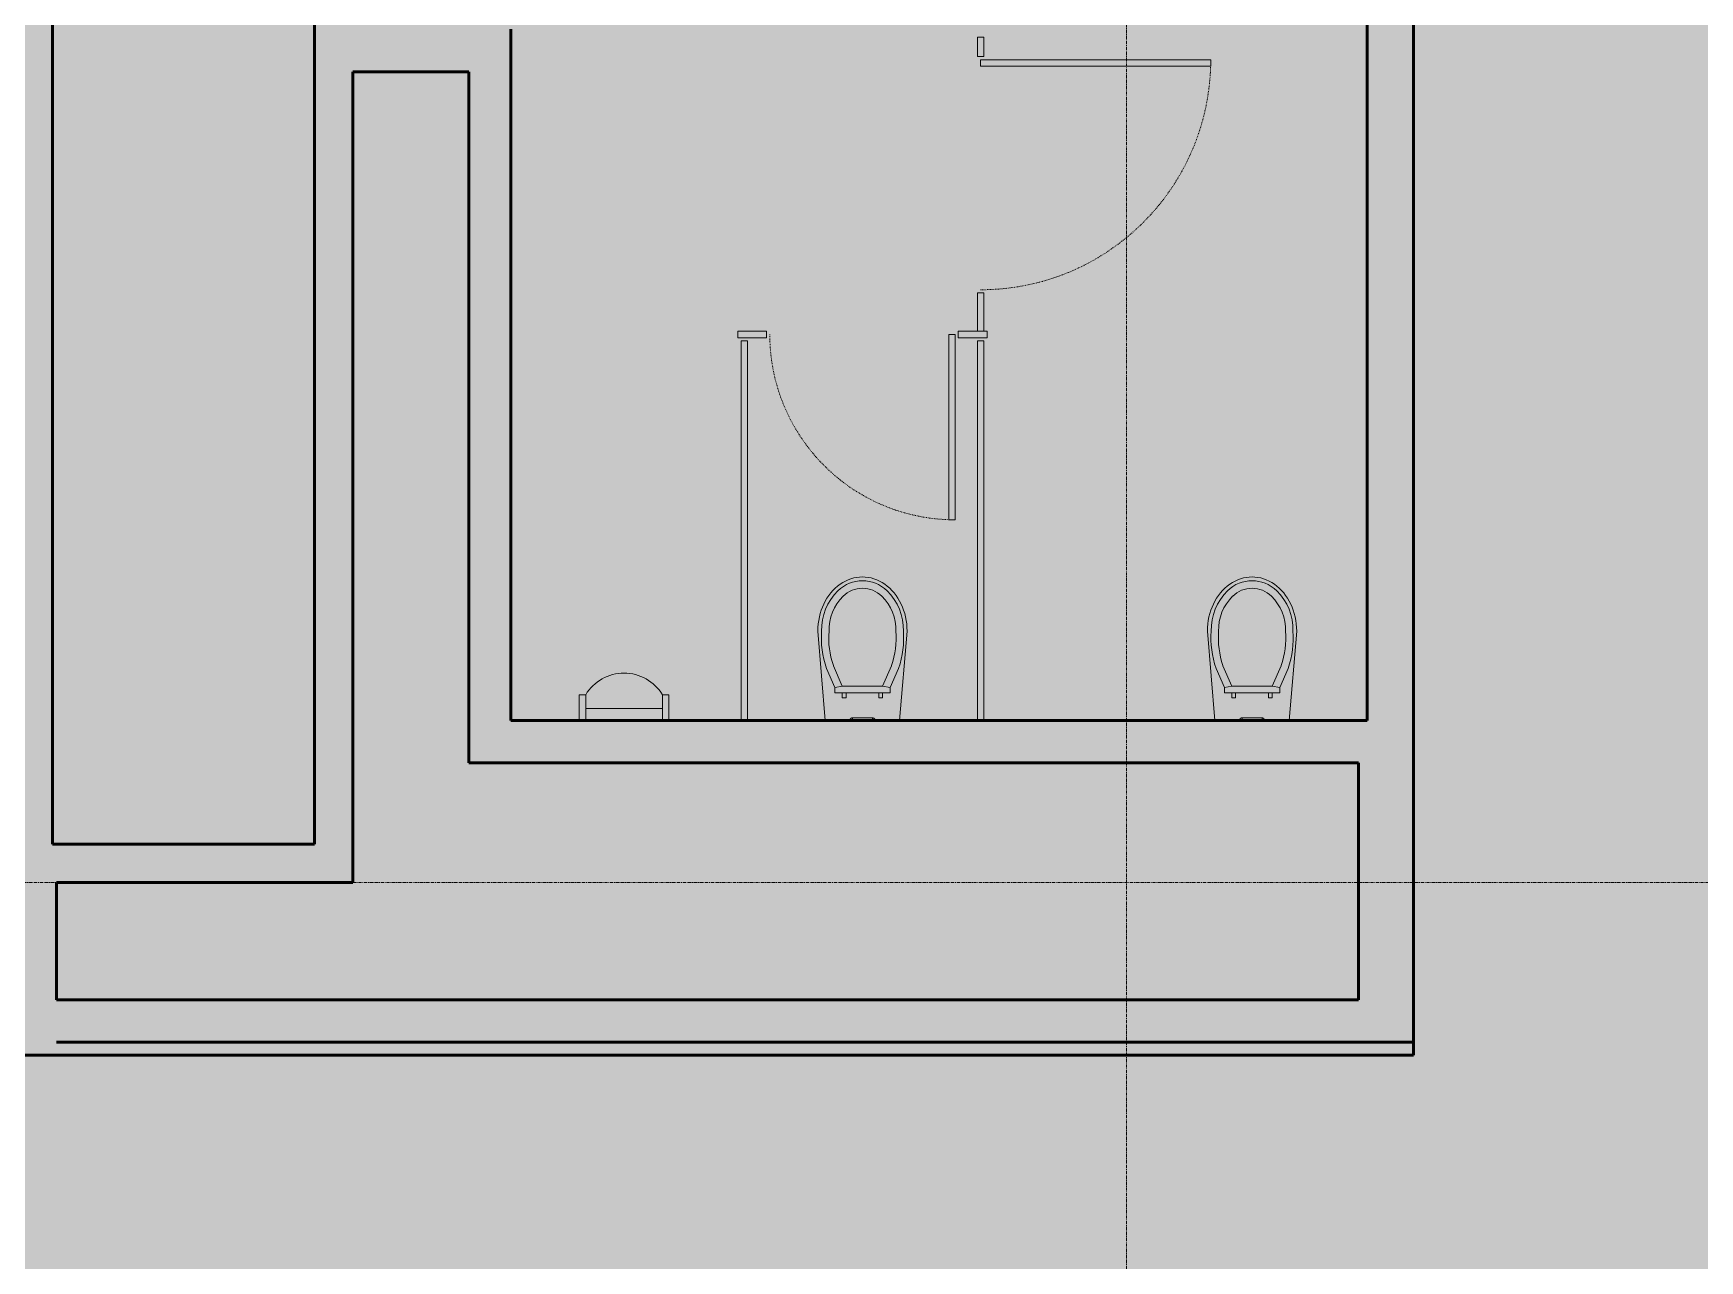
# Model space of a CAD drawing. Header units: inches. Extents: x -223 to 3310, y -687 to 1630.
# Drawn here: x 1773 to 2033.8, y 359.8 to 551.9 of the extents above; entities that cross this region are included whole.
import ezdxf

# ---------------------------------------------------------------- set-up
doc = ezdxf.new("R2010")
doc.units = ezdxf.units.IN
doc.header["$MEASUREMENT"] = 0
doc.linetypes.add('Dash', pattern=[0.25, 0.125, -0.125])
doc.linetypes.add('Grid Line 1_2_', pattern=[0.875, 0.5, -0.125, 0.125, -0.125])
for name, color, linetype, lineweight in [('A-FLOR-PATT', 8, 'Continuous', 13), ('A-WALL', 113, 'Continuous', 13), ('I-WALL', 2, 'Continuous', 13), ('P-SANR-FIXT', 6, 'Continuous', 9), ('Q-SPCQ', 91, 'Continuous', 9), ('Q-SPCQ-HDLN', 91, 'Dash', 9), ('S-GRID', 1, 'Continuous', 9)]:
    doc.layers.add(name, color=color, linetype=linetype, lineweight=lineweight)

# ---------------------------------------------------------------- blocks, each defined once
blk = doc.blocks.new('If_toilet_wall_hung_6505 - Wall_Hung_WC-Valverfa_2893_1_-749911-Level 2')
at = {"layer": 'P-SANR-FIXT'}
for p, q in [((-1.97, 0), (1.97, 0)), ((-1.97, 0), (-1.97, 0)), ((-1.97, 0), (1.97, 0)), ((1.57, 0), (-1.57, 0)), ((-1.57, 0), (-1.57, -0.39)), ((-1.57, 0), (-1.57, 0)), ((-1.57, 0), (-1.57, -0.39)), ((1.57, 0), (-1.57, 0)), ((1.57, 0), (-1.57, 0)), ((-1.57, 0), (-1.57, -0.39)), ((-1.57, -0.39), (-1.57, 0)), ((-1.57, 0), (1.57, 0)), ((-1.57, 0), (-1.57, 0)), ((1.57, 0), (1.57, 0)), ((1.57, 0), (1.57, -0.39)), ((1.57, -0.39), (1.57, 0)), ((1.57, -0.39), (1.57, 0)), ((1.57, 0), (1.57, -0.39)), ((1.57, 0), (1.57, 0)), ((1.97, 0), (1.97, 0)), ((-6.99, -13.98), (-5.81, 0)), ((-5.81, 0), (5.81, 0)), ((-1.57, -0.39), (1.57, -0.39)), ((-1.57, -0.39), (1.57, -0.39)), ((-1.57, -0.39), (-1.57, -0.39)), ((1.57, -0.39), (-1.57, -0.39)), ((-1.57, -0.39), (1.57, -0.39)), ((1.57, -0.39), (-1.57, -0.39)), ((-1.57, -0.39), (-1.57, -0.39)), ((1.57, -0.39), (1.57, -0.39)), ((1.57, -0.39), (1.57, -0.39)), ((5.81, 0), (6.99, -13.98)), ((-5.65, -8.14), (-4.34, -5.12)), ((-4.34, -4.33), (4.32, -4.33)), ((-4.34, -5.12), (-4.34, -4.33)), ((-4.34, -5.12), (-3.16, -5.36)), ((-3.16, -3.54), (-3.16, -4.33)), ((-2.57, -3.54), (-3.16, -3.54)), ((-2.57, -4.33), (-2.57, -3.54)), ((2.57, -3.54), (2.57, -4.33)), ((3.16, -3.54), (2.57, -3.54)), ((3.14, -5.36), (4.33, -5.12)), ((3.16, -4.33), (3.16, -3.54)), ((4.32, -4.33), (4.32, -5.12)), ((4.32, -5.12), (5.64, -8.14)), ((-3.16, -5.36), (-4.55, -8.56)), ((-3.16, -5.36), (3.14, -5.36)), ((3.16, -5.36), (4.55, -8.56))]:
    blk.add_line(p, q, dxfattribs=at)
for centre, radius, start, end in [((8.01, -12.87), 14.46, 160.8863, 184.3848), ((8.01, -12.87), 13.28, 161.0772, 184.6521), ((-8.01, -12.87), 13.28, 355.3479, 18.9228), ((-8.03, -12.87), 14.46, 355.6152, 19.1137), ((2.11, -14.2), 8.52, 178.4765, 225.5088), ((2.11, -14.2), 7.34, 178.0082, 225.4947), ((-2.11, -14.2), 7.34, 314.5053, 1.9918), ((-2.13, -14.2), 8.52, 314.4912, 1.5235), ((-0.01, -16.34), 5.51, 225.6791, 314.3209), ((-0.02, -16.38), 4.29, 225.4947, 270.3084), ((0.02, -16.38), 4.29, 269.6916, 314.5053)]:
    blk.add_arc(centre, radius, start, end, dxfattribs=at)
blk.add_ellipse((0, -13.98), major_axis=(0, 8.46), ratio=0.825581, start_param=1.570796, end_param=4.712389, dxfattribs=at)
for points, knots in [([(-1.57, -0.39), (-1.61, -0.39), (-1.66, -0.39), (-1.73, -0.36), (-1.76, -0.35), (-1.79, -0.33), (-1.82, -0.31), (-1.85, -0.28), (-1.87, -0.26), (-1.89, -0.23), (-1.92, -0.2), (-1.94, -0.15), (-1.96, -0.09), (-1.97, -0.03), (-1.97, 0)], [0, 0, 0, 0, 0.166667, 0.25, 0.333333, 0.375, 0.416667, 0.5, 0.541667, 0.583333, 0.666667, 0.75, 0.833333, 1, 1, 1, 1]), ([(-1.57, -0.39), (-1.61, -0.39), (-1.66, -0.39), (-1.73, -0.36), (-1.76, -0.35), (-1.79, -0.33), (-1.82, -0.31), (-1.85, -0.28), (-1.87, -0.26), (-1.89, -0.23), (-1.92, -0.2), (-1.94, -0.15), (-1.96, -0.09), (-1.97, -0.03), (-1.97, 0)], [0, 0, 0, 0, 0.166667, 0.25, 0.333333, 0.375, 0.416667, 0.5, 0.541667, 0.583333, 0.666667, 0.75, 0.833333, 1, 1, 1, 1]), ([(1.57, -0.39), (1.61, -0.39), (1.66, -0.39), (1.73, -0.36), (1.76, -0.35), (1.79, -0.33), (1.82, -0.31), (1.85, -0.28), (1.87, -0.26), (1.89, -0.23), (1.92, -0.2), (1.94, -0.15), (1.96, -0.09), (1.97, -0.03), (1.97, 0)], [0, 0, 0, 0, 0.166667, 0.25, 0.333333, 0.375, 0.416667, 0.5, 0.541667, 0.583333, 0.666667, 0.75, 0.833333, 1, 1, 1, 1]), ([(1.97, 0), (1.97, -0.03), (1.96, -0.09), (1.94, -0.15), (1.92, -0.2), (1.89, -0.23), (1.87, -0.26), (1.85, -0.28), (1.82, -0.31), (1.79, -0.33), (1.76, -0.35), (1.73, -0.36), (1.66, -0.39), (1.61, -0.39), (1.57, -0.39)], [-1, -1, -1, -1, -0.833333, -0.75, -0.666667, -0.583333, -0.541667, -0.5, -0.416667, -0.375, -0.333333, -0.25, -0.166667, 0, 0, 0, 0])]:
    blk.add_open_spline(points, degree=3, knots=knots, dxfattribs=at)
blk = doc.blocks.new('Partition-Ceiling_Hung-Bradley_Corp-Enamel-ADA-N_Stalls1 - ADA _optional_ _ n Standard Stalls-998187-Level 2')
at = {"layer": 'Q-SPCQ'}
for p, q in [((13, -25.38), (12, -25.38)), ((12, -25.38), (12, -61.38)), ((13, -61.38), (13, -25.38)), ((11.5, -60.88), (8.5, -60.88)), ((8.5, -60.88), (8.5, -61.88)), ((8.5, -61.88), (11.5, -61.88)), ((11.5, -61.88), (11.5, -60.88)), ((12, -61.38), (13, -61.38)), ((54.5, -60.88), (48.5, -60.88)), ((48.5, -60.88), (48.5, -61.88)), ((48.5, -61.88), (54.5, -61.88)), ((54.5, -61.88), (54.5, -60.88))]:
    blk.add_line(p, q, dxfattribs=at)
at = {"layer": 'Q-SPCQ-HDLN'}
blk.add_arc((12, -61.38), 36, 0, 88.2092, dxfattribs=at)
blk = doc.blocks.new('Partition-Ceiling_Hung-Bradley_Corp-Enamel-ADA-N_Stalls1 - ADA _optional_ _ n Standard Stalls-998926-Level 2')
at = {"layer": 'Q-SPCQ'}
for p, q in [((9, -0.88), (8, -0.88)), ((8, -0.88), (8, -60.38)), ((9, -60.38), (9, -0.88)), ((46, -0.88), (45, -0.88)), ((45, -0.88), (45, -60.38)), ((46, -60.38), (46, -0.88)), ((13.5, -32.38), (12.5, -32.38)), ((12.5, -32.38), (12.5, -61.38)), ((13.5, -61.38), (13.5, -32.38)), ((12, -60.88), (7.5, -60.88)), ((7.5, -60.88), (7.5, -61.88)), ((7.5, -61.88), (12, -61.88)), ((8, -60.38), (9, -60.38)), ((12, -61.88), (12, -60.88)), ((12.5, -61.38), (13.5, -61.38)), ((46.5, -60.88), (42, -60.88)), ((42, -60.88), (42, -61.88)), ((42, -61.88), (46.5, -61.88)), ((45, -60.38), (46, -60.38)), ((46.5, -61.88), (46.5, -60.88))]:
    blk.add_line(p, q, dxfattribs=at)
at = {"layer": 'Q-SPCQ-HDLN'}
blk.add_arc((12.5, -61.38), 29, 0, 88.2092, dxfattribs=at)
blk = doc.blocks.new('Urinal-Wall-3D - Urinal-Wall-3D-1087851-Level 2')
at = {"layer": 'P-SANR-FIXT'}
for p, q in [((-11.29, 3.31), (-11.29, 7.31)), ((-11.29, 7.31), (-10.29, 7.31)), ((-10.29, 7.31), (-10.29, 3.31)), ((2.73, 7.31), (1.71, 7.31)), ((1.71, 7.31), (1.71, 3.31)), ((2.73, 3.31), (2.73, 7.31)), ((-10.29, 3.31), (-11.29, 3.31)), ((1.71, 5.16), (-10.29, 5.16)), ((-10.29, 5.16), (-10.29, 3.31)), ((-10.29, 3.31), (1.71, 3.31)), ((1.71, 3.31), (1.71, 5.16)), ((1.71, 3.31), (2.73, 3.31))]:
    blk.add_line(p, q, dxfattribs=at)
blk.add_arc((-4.29, 3.71), 7, 31.0027, 148.9973, dxfattribs=at)

msp = doc.modelspace()

# ---------------------------------------------------------------- hatches: boundary and pattern name
at = {"layer": 'A-FLOR-PATT', "lineweight": 9}
h = msp.add_hatch(dxfattribs=at)
h.set_pattern_fill('FP_1', color=256, style=0, pattern_type=2)
h.set_pattern_definition([(0, (0, 0), (30.72, 7.68), [1.267, -21.773, 1.267, -21.773, -122.88]), (0, (0, 0), (30.72, 7.68), [-46.08, 1.267, -44.813, 1.267, -21.773, -53.76]), (0, (0, 0), (30.72, 7.68), [-115.2, 1.267, -14.093, 1.267, -37.133]), (120, (11.52, 3.84), (-22.011075, 22.7643), [1.267, -21.773, 1.267, -21.773, -122.88]), (120, (11.52, 3.84), (-22.011075, 22.7643), [-46.08, 1.267, -44.813, 1.267, -21.773, -53.76]), (120, (11.52, 3.84), (-22.011075, 22.7643), [-115.2, 1.267, -14.093, 1.267, -37.133]), (240, (15.36, 19.2), (-8.708925, -30.4443), [1.267, -21.773, 1.267, -21.773, -122.88]), (240, (15.36, 19.2), (-8.708925, -30.4443), [-46.08, 1.267, -44.813, 1.267, -21.773, -53.76]), (240, (15.36, 19.2), (-8.708925, -30.4443), [-115.2, 1.267, -14.093, 1.267, -37.133])])
h.paths.add_polyline_path([(992.07, 270), (992.07, -145.5), (952.07, -145.5), (952.07, 48), (48, 48), (48, 1248), (1028.25, 1248), (1028.25, 1507.06), (1563.75, 1507.06), (1563.75, 1248), (2544, 1248), (2544, 426), (2544, 425.5), (2367.94, 425.5), (2367.94, 325.25), (2367.94, 196), (2231.44, 196), (2231.44, -161.25), (1980.97, -161.25), (1980.97, 236), (1836, 236), (1836, 212), (1187.5, 212), (1187.5, 236), (1057.07, 236), (1057.07, 270)], flags=0)
h.paths.add_polyline_path([(941, 613), (846, 613), (846, 500), (941, 500)], flags=0)
h.paths.add_polyline_path([(1632.07, 1224), (1632.07, 1046), (1692.07, 1046), (1692.07, 1224)], flags=0)
h.paths.add_polyline_path([(786.15, 748), (712.99, 748), (712.99, 838.87), (664.99, 838.87), (664.99, 426.5), (834.15, 426.5), (834.15, 838.87), (786.15, 838.87)], flags=0)

# ---------------------------------------------------------------- linework, layer by layer
at = {"layer": 'A-WALL', "lineweight": 50}
for p, q in [((1776, 425), (1776, 735)), ((1817, 735), (1817, 425)), ((1989, 444.37), (1989, 560.87)), ((1981.75, 553.62), (1981.75, 444.37)), ((1823, 419), (1823, 545.87)), ((1981.75, 444.37), (1980.38, 444.37)), ((1989, 394), (1989, 444.37)), ((1980.38, 437.75), (1980.38, 400.62)), ((1817, 425), (1776, 425)), ((1776.63, 419), (1823, 419)), ((1980.38, 394), (1989, 394))]:
    msp.add_line(p, q, dxfattribs=at)
at = {"layer": 'I-WALL', "lineweight": 50}
for p, q in [((1847.75, 444.37), (1847.75, 552.5)), ((1823, 545.87), (1841.13, 545.87)), ((1841.13, 545.87), (1841.13, 437.75)), ((1980.38, 444.37), (1847.75, 444.37)), ((1841.13, 437.75), (1980.38, 437.75)), ((1776.63, 401.25), (1776.63, 419)), ((1776.63, 400.62), (1776.63, 401.25)), ((1980.38, 400.62), (1776.63, 400.62)), ((1776.63, 394), (1980.38, 394)), ((1989, 394), (1776.63, 394)), ((1989, 392), (1989, 394)), ((1733.75, 392), (1989, 392))]:
    msp.add_line(p, q, dxfattribs=at)
at = {"layer": 'S-GRID', "linetype": 'Grid Line 1_2_'}
for p, q in [((1944.07, -687.09), (1944.07, 1581.66)), ((-200, 419), (3261.6, 419))]:
    msp.add_line(p, q, dxfattribs=at)

# ---------------------------------------------------------------- block references
at = {"layer": 'P-SANR-FIXT', "rotation": 180}
for p in [(1902.75, 444.37), (1963.72, 444.37)]:
    msp.add_blockref('If_toilet_wall_hung_6505 - Wall_Hung_WC-Valverfa_2893_1_-749911-Level 2', p, dxfattribs=at)
at = {"layer": 'P-SANR-FIXT'}
msp.add_blockref('Urinal-Wall-3D - Urinal-Wall-3D-1087851-Level 2', (1869.73, 441.06), dxfattribs=at)
at = {"layer": 'Q-SPCQ'}
for name, p, rotation in [('Partition-Ceiling_Hung-Bradley_Corp-Enamel-ADA-N_Stalls1 - ADA _optional_ _ n Standard Stalls-998187-Level 2', (1982.63, 559.75), 269.9999998272594), ('Partition-Ceiling_Hung-Bradley_Corp-Enamel-ADA-N_Stalls1 - ADA _optional_ _ n Standard Stalls-998926-Level 2', (1929.75, 443.37), 180)]:
    msp.add_blockref(name, p, dxfattribs=dict(at, rotation=rotation))

doc.saveas('drawing.dxf')
